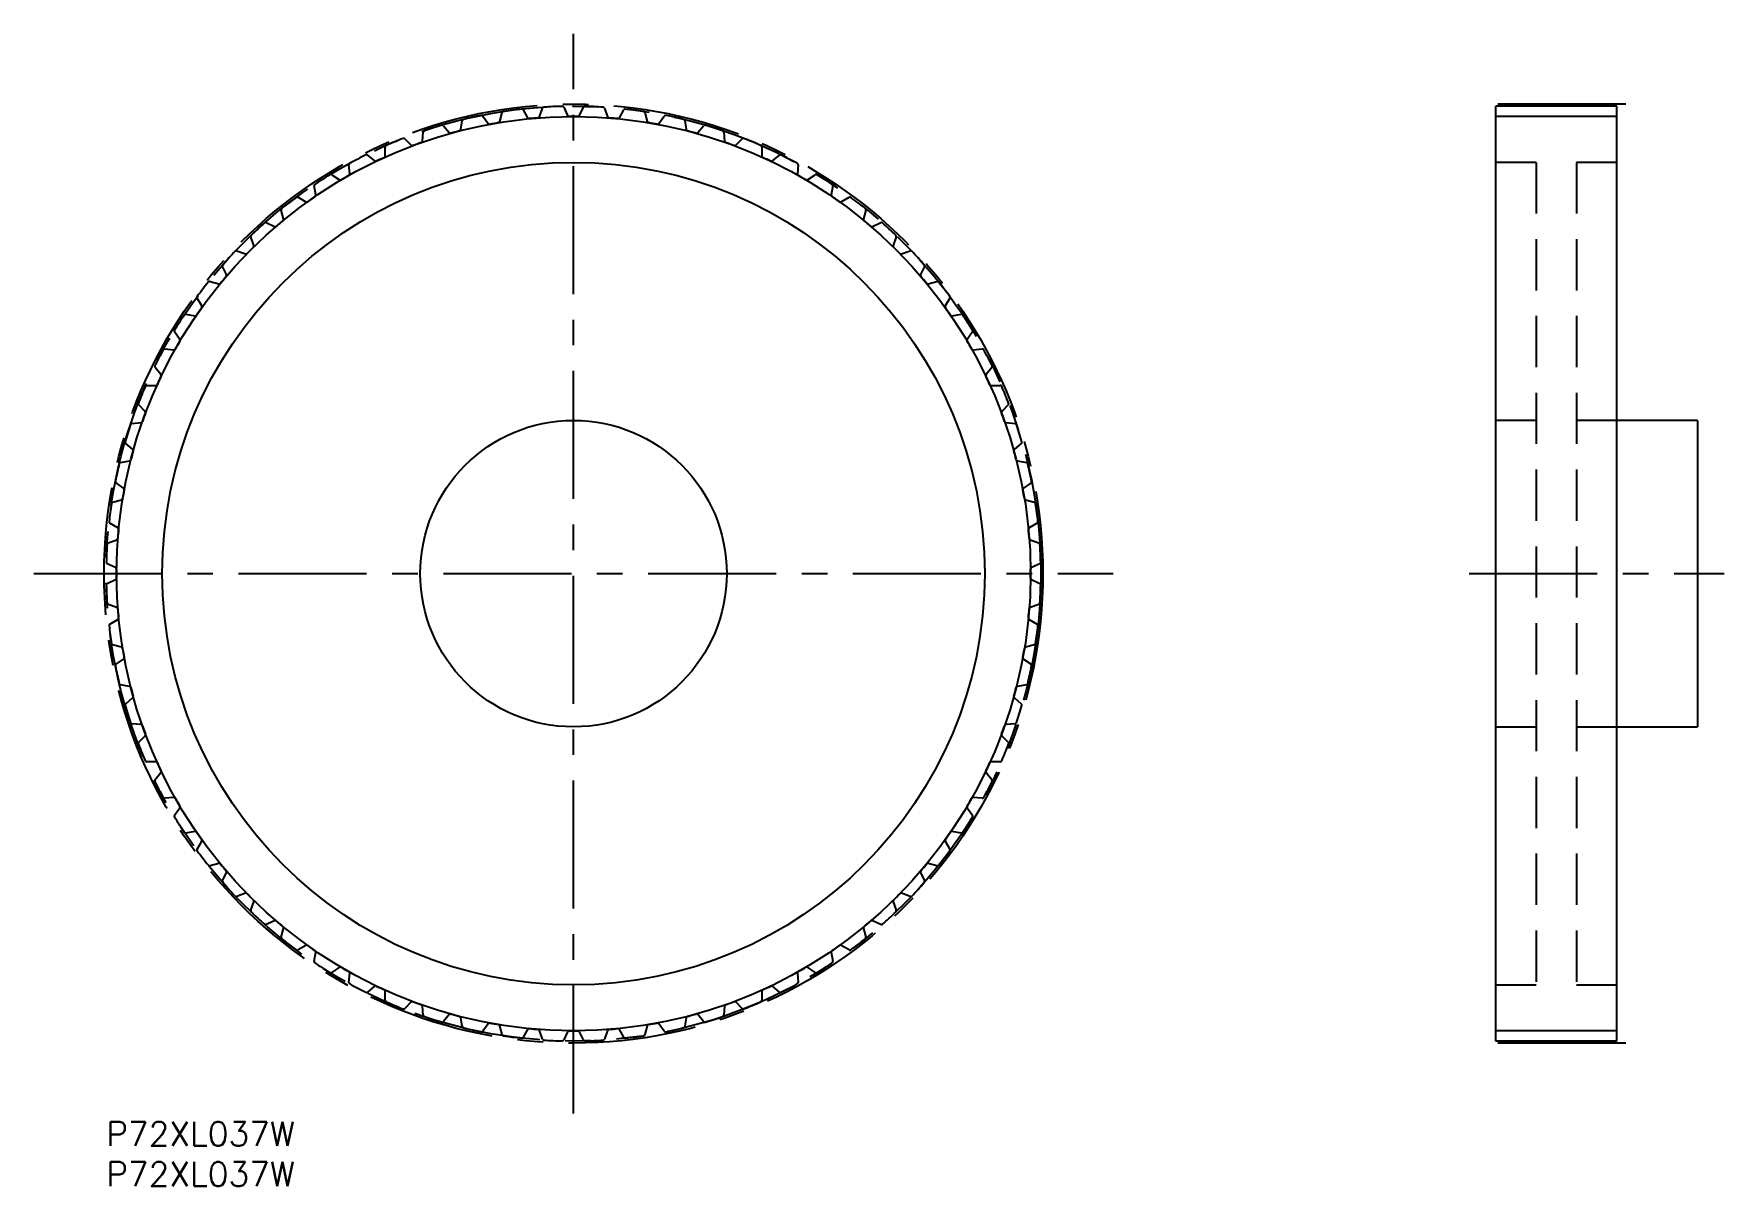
# Model space of a CAD drawing. Extents: x -9 to 201, y -8 to 135.
import ezdxf

# ---------------------------------------------------------------- set-up
doc = ezdxf.new("R2010")
doc.units = 0
doc.header["$LTSCALE"] = 0.5
for name, pattern in [('CENTER', [50.8, 31.75, -6.35, 6.35, -6.35]), ('DASHED', [19.05, 12.7, -6.35]), ('PHANTOM', [63.5, 31.75, -6.35, 6.35, -6.35, 6.35, -6.35])]:
    doc.linetypes.add(name, pattern=pattern)
for name, color, linetype in [('MSM_CENTER', 1, 'CENTER'), ('MSM_CONTINUOUS', 7, 'CONTINUOUS'), ('MSM_DASHED', 4, 'DASHED'), ('MSM_IMAGINARY', 6, 'PHANTOM'), ('MSM_NARROW', 5, 'CONTINUOUS'), ('MSM_PART_NUMBER', 7, 'CONTINUOUS')]:
    doc.layers.add(name, color=color, linetype=linetype)
doc.styles.get("Standard").update_dxf_attribs({"font": 'txt.shx', "height": 3, "bigfont": 'bigfont.shx'})

msp = doc.modelspace()

# ---------------------------------------------------------------- linework, layer by layer
at = {"layer": 'MSM_CENTER'}
for p, q in [((57.96, 1.02), (57.96, 134.9)), ((188.48, 126.17), (171.23, 126.17)), ((-8.98, 67.96), (124.9, 67.96)), ((169.05, 67.96), (200.67, 67.96)), ((188.48, 9.74), (171.23, 9.74))]:
    msp.add_line(p, q, dxfattribs=at)
msp.add_circle((57.96, 67.96), 58.22, dxfattribs=at)
at = {"layer": 'MSM_CONTINUOUS'}
for p, q in [((172.36, 10), (172.36, 125.92)), ((187.36, 125.92), (172.36, 125.92)), ((187.36, 10), (187.36, 125.92)), ((43.97, 123.02), (44.17, 124.13)), ((46.72, 124.7), (47.37, 123.77)), ((48.82, 124.03), (49.12, 125.12)), ((51.71, 125.46), (52.27, 124.48)), ((53.75, 124.61), (54.13, 125.67)), ((56.74, 125.79), (57.22, 124.76)), ((58.7, 124.76), (59.18, 125.79)), ((61.79, 125.67), (62.17, 124.61)), ((63.65, 124.48), (64.21, 125.46)), ((66.8, 125.12), (67.1, 124.03)), ((68.55, 123.77), (69.2, 124.7)), ((71.75, 124.13), (71.95, 123.02)), ((37.04, 121.88), (37.84, 121.08)), ((39.23, 121.59), (39.33, 122.72)), ((41.82, 123.5), (42.54, 122.64)), ((73.38, 122.64), (74.1, 123.5)), ((76.59, 122.72), (76.69, 121.59)), ((78.08, 121.08), (78.88, 121.88)), ((32.42, 119.86), (33.28, 119.13)), ((34.62, 119.75), (34.62, 120.88)), ((81.3, 120.88), (81.3, 119.75)), ((82.64, 119.13), (83.5, 119.86)), ((27.99, 117.43), (28.92, 116.78)), ((30.2, 117.52), (30.1, 118.65)), ((85.82, 118.65), (85.72, 117.52)), ((87, 116.78), (87.93, 117.43)), ((25.99, 114.91), (25.79, 116.03)), ((90.13, 116.03), (89.93, 114.91)), ((23.79, 114.63), (24.77, 114.07)), ((91.15, 114.07), (92.13, 114.63)), ((19.86, 111.48), (20.88, 111)), ((22.01, 111.95), (21.72, 113.04)), ((94.2, 113.04), (93.91, 111.95)), ((95.04, 111), (96.06, 111.48)), ((18.32, 108.65), (17.93, 109.71)), ((97.99, 109.71), (97.6, 108.65)), ((16.21, 107.99), (17.27, 107.6)), ((98.65, 107.6), (99.71, 107.99)), ((14.92, 105.04), (14.44, 106.06)), ((101.48, 106.06), (101, 105.04)), ((12.88, 104.2), (13.97, 103.91)), ((101.95, 103.91), (103.04, 104.2)), ((11.85, 101.15), (11.29, 102.13)), ((104.63, 102.13), (104.07, 101.15)), ((9.89, 100.13), (11.01, 99.93)), ((104.91, 99.93), (106.03, 100.13)), ((9.14, 97), (8.49, 97.93)), ((107.43, 97.93), (106.78, 97)), ((7.27, 95.82), (8.4, 95.72)), ((107.52, 95.72), (108.65, 95.82)), ((6.79, 92.64), (6.06, 93.5)), ((109.86, 93.5), (109.13, 92.64)), ((5.04, 91.3), (6.17, 91.3)), ((109.75, 91.3), (110.88, 91.3)), ((4.84, 88.08), (4.04, 88.88)), ((111.88, 88.88), (111.08, 88.08)), ((3.2, 86.59), (4.33, 86.69)), ((111.59, 86.69), (112.72, 86.59)), ((197.36, 86.96), (187.36, 86.96)), ((197.36, 86.96), (197.36, 48.96)), ((3.28, 83.38), (2.42, 84.1)), ((113.5, 84.1), (112.64, 83.38)), ((1.79, 81.75), (2.9, 81.95)), ((113.02, 81.95), (114.13, 81.75)), ((2.15, 78.55), (1.22, 79.2)), ((114.7, 79.2), (113.77, 78.55)), ((0.8, 76.8), (1.89, 77.1)), ((114.03, 77.1), (115.12, 76.8)), ((1.44, 73.65), (0.46, 74.21)), ((115.46, 74.21), (114.48, 73.65)), ((0.25, 71.79), (1.31, 72.17)), ((114.61, 72.17), (115.67, 71.79)), ((1.16, 68.7), (0.13, 69.18)), ((0.13, 66.74), (1.16, 67.22)), ((115.79, 69.18), (114.76, 68.7)), ((114.76, 67.22), (115.79, 66.74)), ((1.31, 63.75), (0.25, 64.13)), ((115.67, 64.13), (114.61, 63.75)), ((0.46, 61.71), (1.44, 62.27)), ((114.48, 62.27), (115.46, 61.71)), ((1.89, 58.82), (0.8, 59.12)), ((115.12, 59.12), (114.03, 58.82)), ((1.22, 56.72), (2.15, 57.37)), ((113.77, 57.37), (114.7, 56.72)), ((2.9, 53.97), (1.79, 54.17)), ((2.42, 51.82), (3.28, 52.54)), ((112.64, 52.54), (113.5, 51.82)), ((114.13, 54.17), (113.02, 53.97)), ((4.33, 49.23), (3.2, 49.33)), ((112.72, 49.33), (111.59, 49.23)), ((187.36, 48.96), (197.36, 48.96)), ((4.04, 47.04), (4.84, 47.84)), ((111.08, 47.84), (111.88, 47.04)), ((6.17, 44.62), (5.04, 44.62)), ((110.88, 44.62), (109.75, 44.62)), ((6.06, 42.42), (6.79, 43.28)), ((109.13, 43.28), (109.86, 42.42)), ((8.4, 40.2), (7.27, 40.1)), ((108.65, 40.1), (107.52, 40.2)), ((8.49, 37.99), (9.14, 38.92)), ((106.78, 38.92), (107.43, 37.99)), ((11.01, 35.99), (9.89, 35.79)), ((106.03, 35.79), (104.91, 35.99)), ((11.29, 33.79), (11.85, 34.77)), ((104.07, 34.77), (104.63, 33.79)), ((13.97, 32.01), (12.88, 31.72)), ((103.04, 31.72), (101.95, 32.01)), ((14.44, 29.86), (14.92, 30.88)), ((101, 30.88), (101.48, 29.86)), ((17.27, 28.32), (16.21, 27.93)), ((17.93, 26.21), (18.32, 27.27)), ((97.6, 27.27), (97.99, 26.21)), ((99.71, 27.93), (98.65, 28.32)), ((20.88, 24.92), (19.86, 24.44)), ((21.72, 22.88), (22.01, 23.97)), ((93.91, 23.97), (94.2, 22.88)), ((96.06, 24.44), (95.04, 24.92)), ((24.77, 21.85), (23.79, 21.29)), ((25.79, 19.89), (25.99, 21.01)), ((89.93, 21.01), (90.13, 19.89)), ((92.13, 21.29), (91.15, 21.85)), ((28.92, 19.14), (27.99, 18.49)), ((87.93, 18.49), (87, 19.14)), ((30.1, 17.27), (30.2, 18.4)), ((33.28, 16.79), (32.42, 16.06)), ((83.5, 16.06), (82.64, 16.79)), ((85.72, 18.4), (85.82, 17.27)), ((34.62, 15.04), (34.62, 16.17)), ((37.84, 14.84), (37.04, 14.04)), ((78.88, 14.04), (78.08, 14.84)), ((81.3, 16.17), (81.3, 15.04)), ((39.33, 13.2), (39.23, 14.33)), ((42.54, 13.28), (41.82, 12.42)), ((44.17, 11.79), (43.97, 12.9)), ((71.95, 12.9), (71.75, 11.79)), ((74.1, 12.42), (73.38, 13.28)), ((76.69, 14.33), (76.59, 13.2)), ((47.37, 12.15), (46.72, 11.22)), ((49.12, 10.8), (48.82, 11.89)), ((52.27, 11.44), (51.71, 10.46)), ((54.13, 10.25), (53.75, 11.31)), ((57.22, 11.16), (56.74, 10.13)), ((59.18, 10.13), (58.7, 11.16)), ((62.17, 11.31), (61.79, 10.25)), ((64.21, 10.46), (63.65, 11.44)), ((67.1, 11.89), (66.8, 10.8)), ((69.2, 11.22), (68.55, 12.15)), ((187.36, 10), (172.36, 10))]:
    msp.add_line(p, q, dxfattribs=at)
for radius in [51, 19]:
    msp.add_circle((57.96, 67.96), radius, dxfattribs=at)
for centre, radius, start, end in [((54.32, 125.61), 0.2, 93.6125, 160), ((57.96, 67.96), 57.96, 91.3876, 93.6124), ((56.56, 125.7), 0.2, 25, 91.3876), ((59.36, 125.7), 0.2, 88.6124, 155), ((57.96, 67.96), 57.96, 86.3876, 88.6124), ((61.6, 125.61), 0.2, 20, 86.3876), ((44.37, 124.1), 0.2, 103.6125, 170), ((57.96, 67.96), 57.96, 101.3876, 103.6124), ((46.56, 124.58), 0.2, 35, 101.3876), ((47.53, 123.89), 0.2, 215, 280.5622), ((57.96, 67.96), 56.69, 99.4378, 100.5622), ((48.63, 124.08), 0.2, 279.4378, 345), ((49.31, 125.07), 0.2, 98.6125, 165), ((57.96, 67.96), 57.96, 96.3876, 98.6124), ((51.53, 125.36), 0.2, 30, 96.3876), ((52.45, 124.58), 0.2, 210, 275.5622), ((57.96, 67.96), 56.69, 94.4378, 95.5622), ((53.56, 124.68), 0.2, 274.4378, 340), ((57.4, 124.85), 0.2, 205, 270.5622), ((57.96, 67.96), 56.69, 89.4378, 90.5622), ((58.52, 124.85), 0.2, 269.4378, 335), ((62.36, 124.68), 0.2, 200, 265.5622), ((57.96, 67.96), 56.69, 84.4378, 85.5622), ((63.47, 124.58), 0.2, 264.4378, 330), ((64.39, 125.36), 0.2, 83.6124, 150), ((57.96, 67.96), 57.96, 81.3876, 83.6124), ((66.61, 125.07), 0.2, 15, 81.3876), ((67.29, 124.08), 0.2, 195, 260.5622), ((57.96, 67.96), 56.69, 79.4378, 80.5622), ((68.39, 123.89), 0.2, 259.4378, 325), ((69.36, 124.58), 0.2, 78.6124, 145), ((57.96, 67.96), 57.96, 76.3876, 78.6124), ((71.55, 124.1), 0.2, 10, 76.3876), ((57.96, 67.96), 57.96, 111.3876, 113.6124), ((36.9, 121.74), 0.2, 45, 111.3876), ((39.53, 122.7), 0.2, 108.6125, 175), ((57.96, 67.96), 57.96, 106.3876, 108.6124), ((41.66, 123.37), 0.2, 40, 106.3876), ((42.7, 122.76), 0.2, 220, 285.5622), ((57.96, 67.96), 56.69, 104.4378, 105.5622), ((43.78, 123.05), 0.2, 284.4378, 350), ((72.14, 123.05), 0.2, 190, 255.5622), ((57.96, 67.96), 56.69, 74.4378, 75.5622), ((73.22, 122.76), 0.2, 254.4378, 320), ((74.26, 123.37), 0.2, 73.6124, 140), ((57.96, 67.96), 57.96, 71.3876, 73.6124), ((76.39, 122.7), 0.2, 5, 71.3876), ((79.02, 121.74), 0.2, 68.6125, 135), ((57.96, 67.96), 57.96, 66.3876, 68.6124), ((57.96, 67.96), 57.96, 116.3876, 118.6124), ((32.29, 119.7), 0.2, 50, 116.3876), ((57.96, 67.96), 56.69, 114.4378, 115.5622), ((34.42, 119.75), 0.2, 294.4378, 0), ((34.82, 120.88), 0.2, 113.6125, 180), ((37.98, 121.23), 0.2, 225, 290.5622), ((57.96, 67.96), 56.69, 109.4378, 110.5622), ((39.03, 121.61), 0.2, 289.4378, 355), ((76.89, 121.61), 0.2, 185, 250.5622), ((57.96, 67.96), 56.69, 69.4378, 70.5622), ((77.94, 121.23), 0.2, 249.4378, 315), ((81.1, 120.88), 0.2, 0, 66.3876), ((81.5, 119.75), 0.2, 180, 245.5622), ((57.96, 67.96), 56.69, 64.4378, 65.5622), ((83.63, 119.7), 0.2, 63.6125, 130), ((57.96, 67.96), 57.96, 61.3876, 63.6124), ((57.96, 67.96), 57.96, 121.3876, 123.6124), ((27.88, 117.27), 0.2, 55, 121.3876), ((30.3, 118.67), 0.2, 118.6125, 185), ((30, 117.5), 0.2, 299.4378, 5), ((33.41, 119.28), 0.2, 230, 295.5622), ((82.51, 119.28), 0.2, 244.4378, 310), ((85.62, 118.67), 0.2, 355, 61.3873), ((85.92, 117.5), 0.2, 175, 240.5622), ((88.04, 117.27), 0.2, 58.6124, 125), ((57.96, 67.96), 57.96, 56.3876, 58.6124), ((25.99, 116.06), 0.2, 123.6125, 190), ((29.03, 116.95), 0.2, 235, 300.5622), ((57.96, 67.96), 56.69, 119.4378, 120.5622), ((57.96, 67.96), 56.69, 59.4378, 60.5622), ((86.89, 116.95), 0.2, 239.4378, 305), ((89.93, 116.06), 0.2, 350, 56.3873), ((21.91, 113.09), 0.2, 128.6125, 195), ((57.96, 67.96), 57.96, 126.3876, 128.6124), ((23.69, 114.46), 0.2, 60, 126.3876), ((24.87, 114.24), 0.2, 240, 305.5622), ((57.96, 67.96), 56.69, 124.4378, 125.5622), ((25.79, 114.88), 0.2, 304.4378, 10), ((90.13, 114.88), 0.2, 170, 235.5622), ((57.96, 67.96), 56.69, 54.4378, 55.5622), ((91.05, 114.24), 0.2, 234.4378, 300), ((92.23, 114.46), 0.2, 53.6124, 120), ((57.96, 67.96), 57.96, 51.3876, 53.6124), ((94.01, 113.09), 0.2, 345, 51.3876), ((57.96, 67.96), 57.96, 131.3876, 133.6124), ((19.77, 111.29), 0.2, 65, 131.3876), ((57.96, 67.96), 56.69, 129.4378, 130.5622), ((21.82, 111.9), 0.2, 309.4378, 15), ((94.1, 111.9), 0.2, 165, 230.5622), ((57.96, 67.96), 56.69, 49.4378, 50.5622), ((96.15, 111.29), 0.2, 48.6124, 115), ((57.96, 67.96), 57.96, 46.3876, 48.6124), ((18.12, 109.78), 0.2, 133.6125, 200), ((20.97, 111.18), 0.2, 245, 310.5622), ((94.95, 111.18), 0.2, 229.4378, 295), ((97.8, 109.78), 0.2, 340, 46.3876), ((57.96, 67.96), 57.96, 136.3876, 138.6124), ((16.14, 107.8), 0.2, 70, 136.3876), ((17.34, 107.79), 0.2, 250, 315.5622), ((57.96, 67.96), 56.69, 134.4378, 135.5622), ((18.13, 108.58), 0.2, 314.4378, 20), ((97.79, 108.58), 0.2, 160, 225.5622), ((57.96, 67.96), 56.69, 44.4378, 45.5622), ((98.58, 107.79), 0.2, 224.4378, 290), ((99.78, 107.8), 0.2, 43.6124, 110), ((57.96, 67.96), 57.96, 41.3876, 43.6124), ((14.63, 106.15), 0.2, 138.6125, 205), ((14.74, 104.95), 0.2, 319.4378, 25), ((101.18, 104.95), 0.2, 155, 220.5622), ((101.29, 106.15), 0.2, 335, 41.3876), ((57.96, 67.96), 57.96, 141.3876, 143.6124), ((12.83, 104.01), 0.2, 75, 141.3876), ((14.02, 104.1), 0.2, 255, 320.5622), ((57.96, 67.96), 56.69, 139.4378, 140.5622), ((57.96, 67.96), 56.69, 39.4378, 40.5622), ((101.9, 104.1), 0.2, 219.4378, 285), ((103.09, 104.01), 0.2, 38.6125, 105), ((57.96, 67.96), 57.96, 36.3876, 38.6124), ((57.96, 67.96), 56.69, 144.4378, 145.5622), ((11.46, 102.23), 0.2, 143.6125, 210), ((11.68, 101.05), 0.2, 324.4378, 30), ((104.24, 101.05), 0.2, 150, 215.5622), ((57.96, 67.96), 56.69, 34.4378, 35.5622), ((104.46, 102.23), 0.2, 330, 36.3873), ((57.96, 67.96), 57.96, 146.3876, 148.6124), ((9.86, 99.93), 0.2, 80, 146.3876), ((11.04, 100.13), 0.2, 260, 325.5622), ((104.88, 100.13), 0.2, 214.4378, 280), ((106.06, 99.93), 0.2, 33.6125, 100), ((57.96, 67.96), 57.96, 31.3876, 33.6124), ((8.65, 98.04), 0.2, 148.6125, 215), ((57.96, 67.96), 56.69, 149.4378, 150.5622), ((8.97, 96.89), 0.2, 329.4378, 35), ((106.95, 96.89), 0.2, 145, 210.5622), ((57.96, 67.96), 56.69, 29.4378, 30.5622), ((107.27, 98.04), 0.2, 325, 31.3873), ((57.96, 67.96), 57.96, 151.3876, 153.6124), ((7.25, 95.62), 0.2, 85, 151.3876), ((8.42, 95.92), 0.2, 265, 330.5622), ((107.5, 95.92), 0.2, 209.4378, 275), ((108.67, 95.62), 0.2, 28.6125, 95), ((57.96, 67.96), 57.96, 26.3876, 28.6124), ((6.22, 93.63), 0.2, 153.6125, 220), ((57.96, 67.96), 56.69, 154.4378, 155.5622), ((6.64, 92.51), 0.2, 334.4378, 40), ((109.28, 92.51), 0.2, 140, 205.5622), ((57.96, 67.96), 56.69, 24.4378, 25.5622), ((109.7, 93.63), 0.2, 320, 26.3873), ((57.96, 67.96), 57.96, 156.3876, 158.6124), ((5.04, 91.1), 0.2, 90, 156.3876), ((6.17, 91.5), 0.2, 270, 335.5622), ((109.75, 91.5), 0.2, 204.4378, 270), ((110.88, 91.1), 0.2, 23.6125, 90), ((57.96, 67.96), 57.96, 21.3876, 23.6124), ((4.18, 89.02), 0.2, 158.6125, 225), ((4.69, 87.94), 0.2, 339.4378, 45), ((111.23, 87.94), 0.2, 135, 200.5622), ((111.74, 89.02), 0.2, 315, 21.3873), ((57.96, 67.96), 57.96, 161.3876, 163.6124), ((3.22, 86.39), 0.2, 95, 161.3876), ((4.31, 86.89), 0.2, 275, 340.5622), ((57.96, 67.96), 56.69, 159.4378, 160.5622), ((57.96, 67.96), 56.69, 19.4378, 20.5622), ((111.61, 86.89), 0.2, 199.4378, 265), ((112.7, 86.39), 0.2, 18.6125, 85), ((57.96, 67.96), 57.96, 16.3876, 18.6124), ((2.55, 84.26), 0.2, 163.6125, 230), ((113.37, 84.26), 0.2, 310, 16.3873), ((2.87, 82.14), 0.2, 280, 345.5622), ((57.96, 67.96), 56.69, 164.4378, 165.5622), ((3.16, 83.22), 0.2, 344.4378, 50), ((112.76, 83.22), 0.2, 130, 195.5622), ((57.96, 67.96), 56.69, 14.4378, 15.5622), ((113.05, 82.14), 0.2, 194.4378, 260), ((57.96, 67.96), 57.96, 166.3876, 168.6124), ((1.82, 81.55), 0.2, 100, 166.3876), ((114.1, 81.55), 0.2, 13.6125, 80), ((57.96, 67.96), 57.96, 11.3876, 13.6124), ((1.34, 79.36), 0.2, 168.6125, 235), ((57.96, 67.96), 56.69, 169.4378, 170.5622), ((2.03, 78.39), 0.2, 349.4378, 55), ((113.89, 78.39), 0.2, 125, 190.5622), ((57.96, 67.96), 56.69, 9.4378, 10.5622), ((114.58, 79.36), 0.2, 305, 11.3873), ((57.96, 67.96), 57.96, 171.3876, 173.6124), ((0.85, 76.61), 0.2, 105, 171.3876), ((1.84, 77.29), 0.2, 285, 350.5622), ((114.08, 77.29), 0.2, 189.4378, 255), ((115.07, 76.61), 0.2, 8.6125, 75), ((57.96, 67.96), 57.96, 6.3876, 8.6124), ((0.56, 74.39), 0.2, 173.6125, 240), ((1.34, 73.47), 0.2, 354.4378, 60), ((57.96, 67.96), 56.69, 174.4378, 175.5622), ((114.58, 73.47), 0.2, 120, 185.5622), ((57.96, 67.96), 56.69, 4.4378, 5.5622), ((115.36, 74.39), 0.2, 300, 6.3873), ((57.96, 67.96), 57.96, 176.3876, 178.6124), ((0.31, 71.6), 0.2, 110, 176.3876), ((1.24, 72.36), 0.2, 290, 355.5622), ((114.68, 72.36), 0.2, 184.4378, 250), ((115.61, 71.6), 0.2, 3.6125, 70), ((57.96, 67.96), 57.96, 1.3876, 3.6124), ((0.22, 69.36), 0.2, 178.6125, 245), ((115.7, 69.36), 0.2, 295, 1.3873), ((1.07, 68.52), 0.2, 359.4378, 65), ((1.07, 67.4), 0.2, 295, 0.5622), ((57.96, 67.96), 56.69, 179.4378, 180.5622), ((114.85, 68.52), 0.2, 115, 180.5622), ((57.96, 67.96), 56.69, 359.4378, 0.5622), ((114.85, 67.4), 0.2, 179.4378, 245), ((0.22, 66.56), 0.2, 115, 181.3876), ((57.96, 67.96), 57.96, 181.3876, 183.6124), ((115.7, 66.56), 0.2, 358.6125, 65), ((57.96, 67.96), 57.96, 356.3876, 358.6124), ((0.31, 64.32), 0.2, 183.6125, 250), ((1.24, 63.56), 0.2, 4.4378, 70), ((57.96, 67.96), 56.69, 184.4378, 185.5622), ((57.96, 67.96), 56.69, 354.4378, 355.5622), ((114.68, 63.56), 0.2, 110, 175.5622), ((115.61, 64.32), 0.2, 290, 356.3873), ((0.56, 61.53), 0.2, 120, 186.3876), ((57.96, 67.96), 57.96, 186.3876, 188.6124), ((1.34, 62.45), 0.2, 300, 5.5622), ((114.58, 62.45), 0.2, 174.4378, 240), ((57.96, 67.96), 57.96, 351.3876, 353.6124), ((115.36, 61.53), 0.2, 353.6125, 60), ((0.85, 59.31), 0.2, 188.6125, 255), ((1.84, 58.63), 0.2, 9.4378, 75), ((114.08, 58.63), 0.2, 105, 170.5622), ((115.07, 59.31), 0.2, 285, 351.3876), ((1.34, 56.56), 0.2, 125, 191.3876), ((57.96, 67.96), 56.69, 189.4378, 190.5622), ((2.03, 57.53), 0.2, 305, 10.5622), ((57.96, 67.96), 56.69, 349.4378, 350.5622), ((113.89, 57.53), 0.2, 169.4378, 235), ((114.58, 56.56), 0.2, 348.6125, 55), ((57.96, 67.96), 57.96, 191.3876, 193.6124), ((57.96, 67.96), 57.96, 346.3876, 348.6124), ((1.82, 54.37), 0.2, 193.6125, 260), ((2.87, 53.78), 0.2, 14.4378, 80), ((57.96, 67.96), 56.69, 194.4378, 195.5622), ((3.16, 52.7), 0.2, 310, 15.5622), ((112.76, 52.7), 0.2, 164.4378, 230), ((57.96, 67.96), 56.69, 344.4378, 345.5622), ((113.05, 53.78), 0.2, 100, 165.5622), ((114.1, 54.37), 0.2, 280, 346.3876), ((2.55, 51.66), 0.2, 130, 196.3876), ((57.96, 67.96), 57.96, 196.3876, 198.6124), ((57.96, 67.96), 57.96, 341.3876, 343.6124), ((113.37, 51.66), 0.2, 343.6125, 50), ((3.22, 49.53), 0.2, 198.6125, 265), ((4.31, 49.03), 0.2, 19.4378, 85), ((57.96, 67.96), 56.69, 199.4378, 200.5622), ((57.96, 67.96), 56.69, 339.4378, 340.5622), ((111.61, 49.03), 0.2, 95, 160.5622), ((112.7, 49.53), 0.2, 275, 341.3876), ((4.18, 46.9), 0.2, 135, 201.3876), ((57.96, 67.96), 57.96, 201.3876, 203.6124), ((4.69, 47.98), 0.2, 315, 20.5622), ((111.23, 47.98), 0.2, 159.4378, 225), ((57.96, 67.96), 57.96, 336.3876, 338.6124), ((111.74, 46.9), 0.2, 338.6125, 45), ((5.04, 44.82), 0.2, 203.6125, 270), ((6.17, 44.42), 0.2, 24.4378, 90), ((57.96, 67.96), 56.69, 204.4378, 205.5622), ((57.96, 67.96), 56.69, 334.4378, 335.5622), ((109.75, 44.42), 0.2, 90, 155.5622), ((110.88, 44.82), 0.2, 270, 336.3876), ((6.22, 42.29), 0.2, 140, 206.3876), ((57.96, 67.96), 57.96, 206.3876, 208.6124), ((6.64, 43.41), 0.2, 320, 25.5622), ((57.96, 67.96), 57.96, 331.3876, 333.6124), ((109.28, 43.41), 0.2, 154.4378, 220), ((109.7, 42.29), 0.2, 333.6125, 40), ((7.25, 40.3), 0.2, 208.6125, 275), ((8.42, 40), 0.2, 29.4378, 95), ((57.96, 67.96), 56.69, 209.4378, 210.5622), ((57.96, 67.96), 56.69, 329.4378, 330.5622), ((107.5, 40), 0.2, 85, 150.5622), ((108.67, 40.3), 0.2, 265, 331.3876), ((8.65, 37.88), 0.2, 145, 211.3876), ((57.96, 67.96), 57.96, 211.3876, 213.6124), ((8.97, 39.03), 0.2, 325, 30.5622), ((57.96, 67.96), 57.96, 326.3876, 328.6124), ((106.95, 39.03), 0.2, 149.4378, 215), ((107.27, 37.88), 0.2, 328.6125, 35), ((9.86, 35.99), 0.2, 213.6125, 280), ((11.04, 35.79), 0.2, 34.4378, 100), ((57.96, 67.96), 56.69, 214.4378, 215.5622), ((57.96, 67.96), 56.69, 324.4378, 325.5622), ((104.88, 35.79), 0.2, 80, 145.5622), ((106.06, 35.99), 0.2, 260, 326.3876), ((11.46, 33.69), 0.2, 150, 216.3876), ((57.96, 67.96), 57.96, 216.3876, 218.6124), ((11.68, 34.87), 0.2, 330, 35.5622), ((57.96, 67.96), 57.96, 321.3876, 323.6124), ((104.24, 34.87), 0.2, 144.4378, 210), ((104.46, 33.69), 0.2, 323.6125, 30), ((12.83, 31.91), 0.2, 218.6125, 285), ((14.02, 31.82), 0.2, 39.4378, 105), ((57.96, 67.96), 56.69, 219.4378, 220.5622), ((57.96, 67.96), 56.69, 319.4378, 320.5622), ((101.9, 31.82), 0.2, 75, 140.5622), ((103.09, 31.91), 0.2, 255, 321.3876), ((14.63, 29.77), 0.2, 155, 221.3876), ((57.96, 67.96), 57.96, 221.3876, 223.6124), ((14.74, 30.97), 0.2, 335, 40.5622), ((57.96, 67.96), 57.96, 316.3876, 318.6124), ((101.18, 30.97), 0.2, 139.4378, 205), ((101.29, 29.77), 0.2, 318.6125, 25), ((16.14, 28.12), 0.2, 223.6125, 290), ((17.34, 28.13), 0.2, 44.4378, 110), ((57.96, 67.96), 56.69, 224.4378, 225.5622), ((18.13, 27.34), 0.2, 340, 45.5622), ((97.79, 27.34), 0.2, 134.4378, 200), ((57.96, 67.96), 56.69, 314.4378, 315.5622), ((98.58, 28.13), 0.2, 70, 135.5622), ((99.78, 28.12), 0.2, 250, 316.3876), ((18.12, 26.14), 0.2, 160, 226.3876), ((57.96, 67.96), 57.96, 226.3876, 228.6124), ((57.96, 67.96), 57.96, 311.3876, 313.6124), ((97.8, 26.14), 0.2, 313.6125, 20), ((19.77, 24.63), 0.2, 228.6125, 295), ((20.97, 24.74), 0.2, 49.4378, 115), ((57.96, 67.96), 56.69, 229.4378, 230.5622), ((21.82, 24.02), 0.2, 345, 50.5622), ((94.1, 24.02), 0.2, 129.4378, 195), ((57.96, 67.96), 56.69, 309.4378, 310.5622), ((94.95, 24.74), 0.2, 65, 130.5622), ((96.15, 24.63), 0.2, 245, 311.3876), ((21.91, 22.83), 0.2, 165, 231.3876), ((57.96, 67.96), 57.96, 231.3876, 233.6124), ((23.69, 21.46), 0.2, 233.6125, 300), ((24.87, 21.68), 0.2, 54.4378, 120), ((57.96, 67.96), 56.69, 234.4378, 235.5622), ((25.79, 21.04), 0.2, 350, 55.5622), ((90.13, 21.04), 0.2, 124.4378, 190), ((57.96, 67.96), 56.69, 304.4378, 305.5622), ((91.05, 21.68), 0.2, 60, 125.5622), ((92.23, 21.46), 0.2, 240, 306.3876), ((57.96, 67.96), 57.96, 306.3876, 308.6124), ((94.01, 22.83), 0.2, 308.6125, 15), ((25.99, 19.86), 0.2, 170, 236.3876), ((57.96, 67.96), 57.96, 236.3876, 238.6124), ((29.03, 18.97), 0.2, 59.4378, 125), ((57.96, 67.96), 56.69, 239.4378, 240.5622), ((57.96, 67.96), 56.69, 299.4378, 300.5622), ((86.89, 18.97), 0.2, 55, 120.5622), ((57.96, 67.96), 57.96, 301.3876, 303.6124), ((89.93, 19.86), 0.2, 303.6125, 10), ((27.88, 18.65), 0.2, 238.6125, 305), ((30, 18.42), 0.2, 355, 60.5622), ((30.3, 17.25), 0.2, 175, 241.3876), ((57.96, 67.96), 57.96, 241.3876, 243.6124), ((33.41, 16.64), 0.2, 64.4378, 130), ((57.96, 67.96), 56.69, 244.4378, 245.5622), ((57.96, 67.96), 56.69, 294.4378, 295.5622), ((82.51, 16.64), 0.2, 50, 115.5622), ((57.96, 67.96), 57.96, 296.3876, 298.6124), ((85.92, 18.42), 0.2, 119.4378, 185), ((85.62, 17.25), 0.2, 298.6125, 5), ((88.04, 18.65), 0.2, 235, 301.3876), ((32.29, 16.22), 0.2, 243.6125, 310), ((34.42, 16.17), 0.2, 0, 65.5622), ((34.82, 15.04), 0.2, 180, 246.3876), ((57.96, 67.96), 57.96, 246.3876, 248.6124), ((37.98, 14.69), 0.2, 69.4378, 135), ((57.96, 67.96), 56.69, 249.4378, 250.5622), ((57.96, 67.96), 56.69, 289.4378, 290.5622), ((77.94, 14.69), 0.2, 45, 110.5622), ((57.96, 67.96), 57.96, 291.3876, 293.6124), ((81.1, 15.04), 0.2, 293.6125, 0), ((81.5, 16.17), 0.2, 114.4378, 180), ((83.63, 16.22), 0.2, 230, 296.3876), ((36.9, 14.18), 0.2, 248.6125, 315), ((39.03, 14.31), 0.2, 5, 70.5622), ((39.53, 13.22), 0.2, 185, 251.3876), ((57.96, 67.96), 57.96, 251.3876, 253.6124), ((42.7, 13.16), 0.2, 74.4378, 140), ((57.96, 67.96), 56.69, 254.4378, 255.5622), ((43.78, 12.87), 0.2, 10, 75.5622), ((72.14, 12.87), 0.2, 104.4378, 170), ((57.96, 67.96), 56.69, 284.4378, 285.5622), ((73.22, 13.16), 0.2, 40, 105.5622), ((57.96, 67.96), 57.96, 286.3876, 288.6124), ((76.39, 13.22), 0.2, 288.6125, 355), ((76.89, 14.31), 0.2, 109.4378, 175), ((79.02, 14.18), 0.2, 225, 291.3876), ((41.66, 12.55), 0.2, 253.6125, 320), ((44.37, 11.82), 0.2, 190, 256.3876), ((57.96, 67.96), 57.96, 256.3876, 258.6124), ((46.56, 11.34), 0.2, 258.6125, 325), ((47.53, 12.03), 0.2, 79.4378, 145), ((57.96, 67.96), 56.69, 259.4378, 260.5622), ((48.63, 11.84), 0.2, 15, 80.5622), ((49.31, 10.85), 0.2, 195, 261.3876), ((57.96, 67.96), 57.96, 261.3876, 263.6124), ((52.45, 11.34), 0.2, 84.4378, 150), ((57.96, 67.96), 56.69, 264.4378, 265.5622), ((53.56, 11.24), 0.2, 20, 85.5622), ((57.4, 11.07), 0.2, 89.4378, 155), ((57.96, 67.96), 56.69, 269.4378, 270.5622), ((58.52, 11.07), 0.2, 25, 90.5622), ((62.36, 11.24), 0.2, 94.438, 160), ((57.96, 67.96), 56.69, 274.4378, 275.5622), ((63.47, 11.34), 0.2, 30, 95.5622), ((57.96, 67.96), 57.96, 276.3876, 278.6124), ((66.61, 10.85), 0.2, 278.6125, 345), ((67.29, 11.84), 0.2, 99.438, 165), ((57.96, 67.96), 56.69, 279.4378, 280.5622), ((68.39, 12.03), 0.2, 35, 100.5622), ((69.36, 11.34), 0.2, 215, 281.3876), ((57.96, 67.96), 57.96, 281.3876, 283.6124), ((71.55, 11.82), 0.2, 283.6125, 350), ((74.26, 12.55), 0.2, 220, 286.3876), ((51.53, 10.56), 0.2, 263.6125, 330), ((54.32, 10.31), 0.2, 200, 266.3876), ((57.96, 67.96), 57.96, 266.3876, 268.6124), ((56.56, 10.22), 0.2, 268.6125, 335), ((59.36, 10.22), 0.2, 205, 271.3876), ((57.96, 67.96), 57.96, 271.3876, 273.6124), ((61.6, 10.31), 0.2, 273.6125, 340), ((64.39, 10.56), 0.2, 210, 276.3876)]:
    msp.add_arc(centre, radius, start, end, dxfattribs=at)
at = {"layer": 'MSM_DASHED'}
for p, q in [((177.36, 118.96), (172.36, 118.96)), ((177.36, 118.96), (177.36, 16.96)), ((187.36, 118.96), (182.36, 118.96)), ((182.36, 118.96), (182.36, 16.96)), ((177.36, 86.96), (172.36, 86.96)), ((187.36, 86.96), (182.36, 86.96)), ((172.36, 48.96), (177.36, 48.96)), ((182.36, 48.96), (187.36, 48.96)), ((172.36, 16.96), (177.36, 16.96)), ((182.36, 16.96), (187.36, 16.96))]:
    msp.add_line(p, q, dxfattribs=at)
at = {"layer": 'MSM_IMAGINARY'}
msp.add_circle((57.96, 67.96), 57.96, dxfattribs=at)
at = {"layer": 'MSM_NARROW'}
for p, q in [((57.27, 124.65), (57.22, 124.76)), ((58.64, 124.65), (58.7, 124.76)), ((187.36, 124.65), (172.36, 124.65)), ((187.36, 11.27), (172.36, 11.27))]:
    msp.add_line(p, q, dxfattribs=at)
msp.add_circle((57.96, 67.96), 56.69, dxfattribs=at)

# ---------------------------------------------------------------- texts
at = {"layer": 'MSM_PART_NUMBER'}
for p in [(0, -3), (0, -8)]:
    msp.add_text('P72XL037W', height=3, dxfattribs=at).set_placement(p)

doc.saveas('drawing.dxf')
